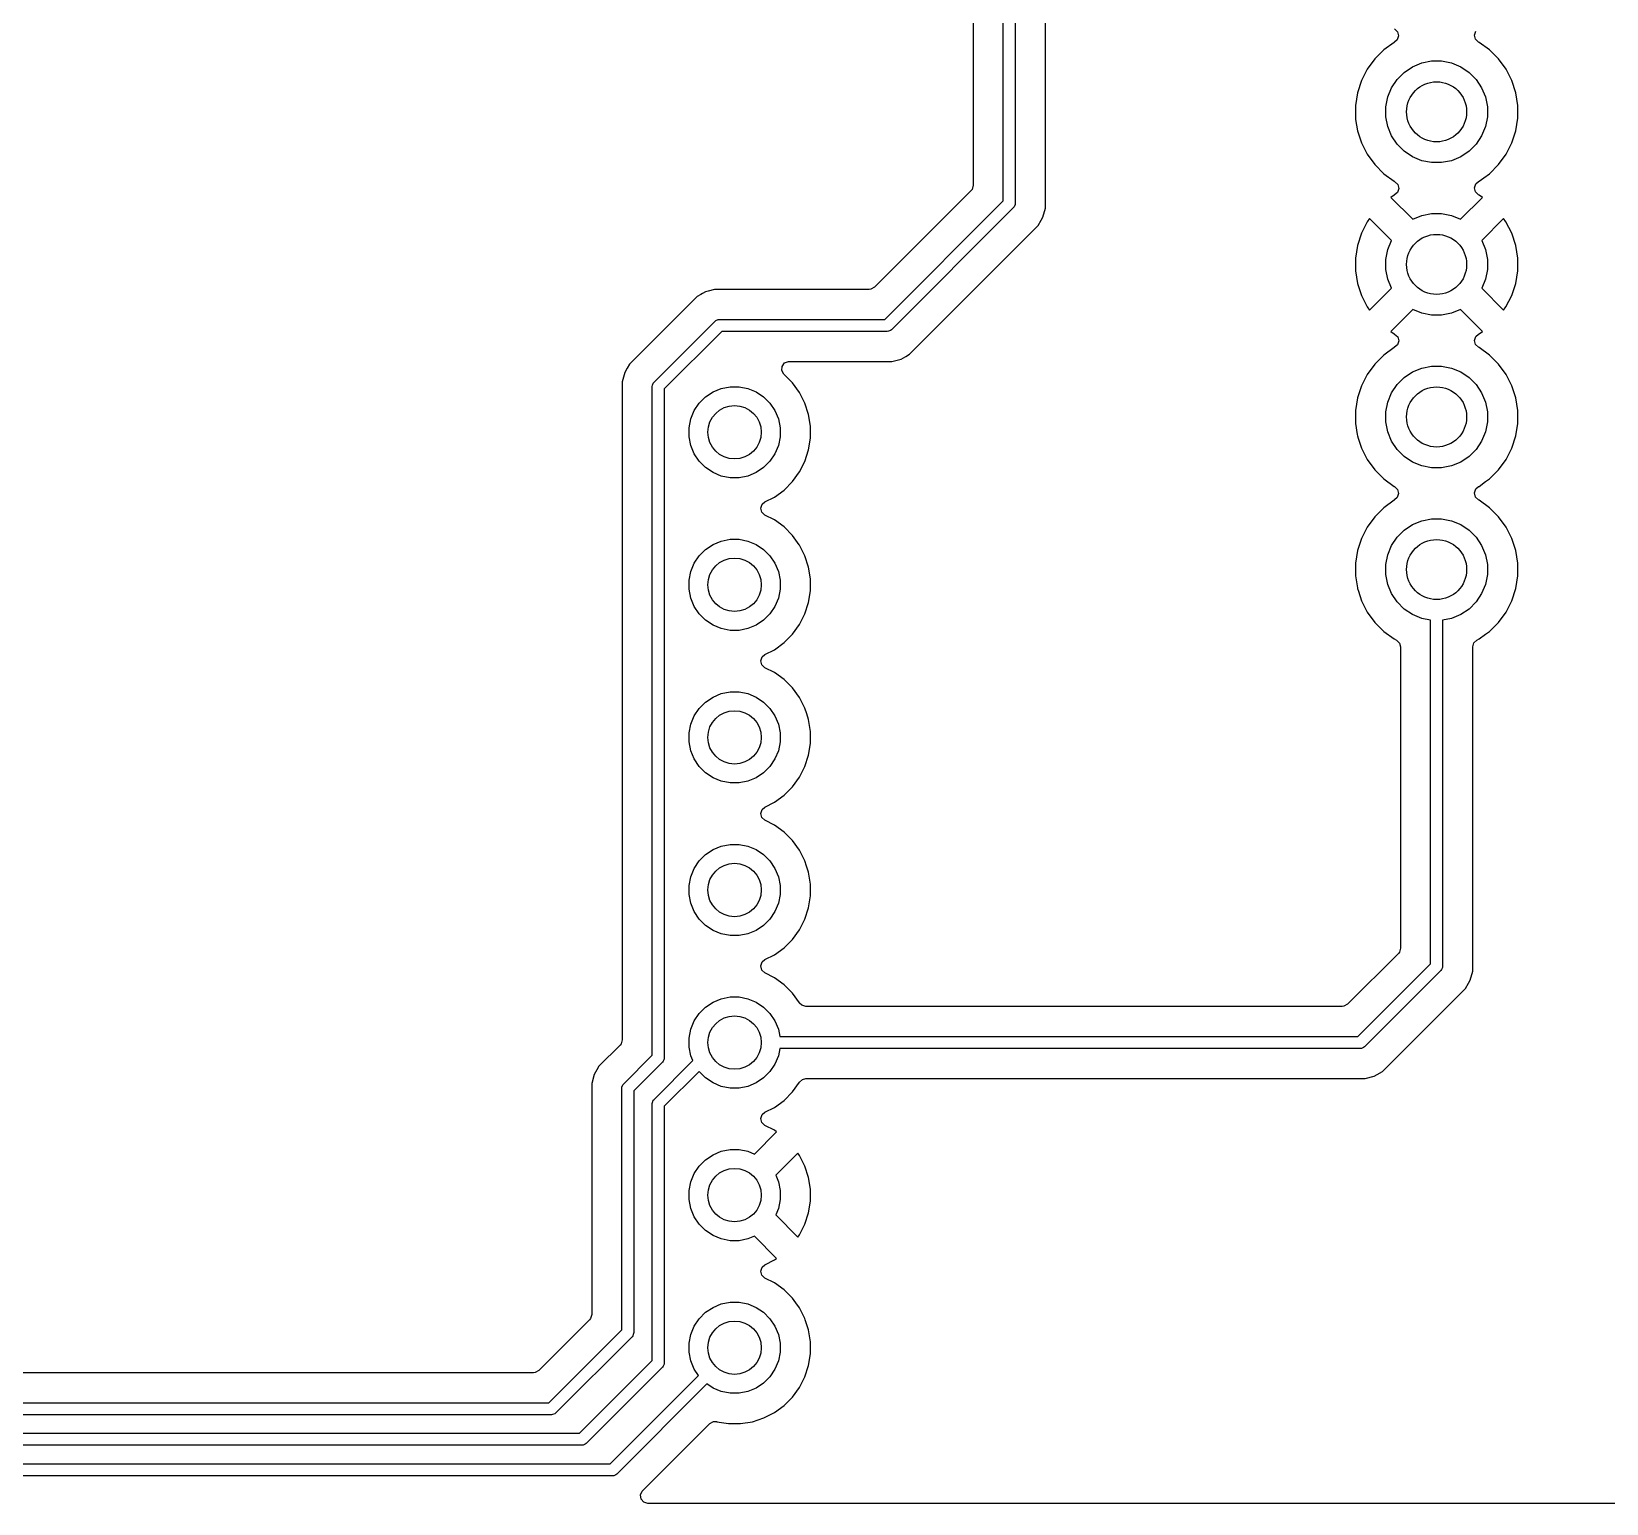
# Model space of a CAD drawing. Extents: x 82 to 229, y -139 to -91.
# Drawn here: x 137.4 to 163.61, y -139.5 to -115 of the extents above; entities that cross this region are included whole.
import ezdxf

# ---------------------------------------------------------------- set-up
doc = ezdxf.new("R2010")
doc.units = 0
doc.layers.add('BLACK', color=7, linetype='CONTINUOUS')

msp = doc.modelspace()

# ---------------------------------------------------------------- linework, layer by layer
at = {"layer": 'BLACK', "linetype": 'CONTINUOUS'}
for p, q in [((153.57, -117.814578), (153.57, -107.952)), ((153.77, -107.993422), (153.77, -117.856)), ((153.0695, -108.041059), (153.0695, -117.555903)), ((154.2705, -117.76933), (154.2705, -111.056)), ((160.082946, -114.951516), (160.133742, -114.999491)), ((160.150536, -115.067312), (160.127998, -115.133447)), ((160.133742, -114.999491), (160.150536, -115.067312)), ((161.413463, -115.056692), (161.435999, -114.990556)), ((161.430259, -115.124512), (161.413463, -115.056692)), ((159.902213, -115.30189), (159.75189, -115.452213)), ((160.074182, -115.176949), (159.902213, -115.30189)), ((160.082946, -115.172484), (160.074182, -115.176949)), ((160.127998, -115.133447), (160.082946, -115.172484)), ((161.481054, -115.172485), (161.430259, -115.124512)), ((161.489115, -115.176591), (161.481054, -115.172485)), ((161.48982, -115.176951), (161.489115, -115.176591)), ((161.661786, -115.30189), (161.48982, -115.176951)), ((161.812109, -115.452213), (161.661786, -115.30189)), ((159.75189, -115.452213), (159.626951, -115.624179)), ((160.242766, -115.674941), (160.381313, -115.582367)), ((160.381313, -115.582367), (160.535258, -115.518601)), ((160.535258, -115.518601), (160.698685, -115.486093)), ((160.698685, -115.486093), (160.865315, -115.486093)), ((160.865315, -115.486093), (161.028742, -115.518601)), ((161.028742, -115.518601), (161.182687, -115.582367)), ((161.182687, -115.582367), (161.321234, -115.674941)), ((161.937048, -115.624179), (161.812109, -115.452213)), ((159.530444, -115.813585), (159.464753, -116.01576)), ((159.626951, -115.624179), (159.530444, -115.813585)), ((160.032367, -115.931313), (160.124941, -115.792766)), ((160.124941, -115.792766), (160.242766, -115.674941)), ((161.321234, -115.674941), (161.439059, -115.792766)), ((161.439059, -115.792766), (161.531633, -115.931313)), ((161.937049, -115.624181), (161.937048, -115.624179)), ((161.937051, -115.624184), (161.937049, -115.624181)), ((162.033557, -115.813588), (161.937051, -115.624184)), ((162.099246, -116.015757), (162.033557, -115.813588)), ((159.464753, -116.01576), (159.4315, -116.225713)), ((159.936093, -116.248685), (159.968601, -116.085258)), ((159.968601, -116.085258), (160.032367, -115.931313)), ((161.531633, -115.931313), (161.595399, -116.085258)), ((161.595399, -116.085258), (161.627907, -116.248685)), ((162.1325, -116.225713), (162.099246, -116.015757)), ((159.4315, -116.225713), (159.4315, -116.438287)), ((159.936093, -116.415315), (159.936093, -116.248685)), ((161.627907, -116.248685), (161.627907, -116.415315)), ((162.1325, -116.438287), (162.1325, -116.225713)), ((159.4315, -116.438287), (159.434625, -116.458017)), ((159.434625, -116.458017), (159.464753, -116.648239)), ((159.464753, -116.648239), (159.530444, -116.850414)), ((159.968601, -116.578742), (159.936093, -116.415315)), ((160.032367, -116.732687), (159.968601, -116.578742)), ((161.595399, -116.578742), (161.531633, -116.732687)), ((161.627907, -116.415315), (161.595399, -116.578742)), ((162.033557, -116.850412), (162.099246, -116.648243)), ((162.099246, -116.648243), (162.1325, -116.438287)), ((159.530444, -116.850414), (159.626951, -117.03982)), ((160.124941, -116.871234), (160.032367, -116.732687)), ((160.242766, -116.989059), (160.124941, -116.871234)), ((161.439059, -116.871234), (161.321234, -116.989059)), ((161.531633, -116.732687), (161.439059, -116.871234)), ((161.937051, -117.039816), (162.033557, -116.850412)), ((159.626951, -117.03982), (159.75189, -117.211786)), ((160.381313, -117.081633), (160.242766, -116.989059)), ((160.535258, -117.145399), (160.381313, -117.081633)), ((160.698685, -117.177907), (160.535258, -117.145399)), ((161.028742, -117.145399), (160.865315, -117.177907)), ((161.182687, -117.081633), (161.028742, -117.145399)), ((161.321234, -116.989059), (161.182687, -117.081633)), ((161.812109, -117.211786), (161.937048, -117.03982)), ((161.937047, -117.03982), (161.937051, -117.039816)), ((161.937048, -117.03982), (161.937047, -117.03982)), ((159.75189, -117.211786), (159.902213, -117.362109)), ((159.902213, -117.362109), (160.074179, -117.487048)), ((160.865315, -117.177907), (160.698685, -117.177907)), ((161.489816, -117.487051), (161.569007, -117.429515)), ((161.569007, -117.429515), (161.661786, -117.362109)), ((161.661786, -117.362109), (161.661788, -117.362106)), ((161.661788, -117.362106), (161.661792, -117.362104)), ((161.661792, -117.362104), (161.812104, -117.211792)), ((161.812104, -117.211792), (161.812106, -117.211788)), ((161.812106, -117.211788), (161.812109, -117.211786)), ((153.033181, -117.643584), (151.425584, -119.251181)), ((153.049815, -117.622942), (153.033181, -117.643584)), ((153.0695, -117.555903), (153.049815, -117.622942)), ((160.074179, -117.487048), (160.074181, -117.487049)), ((160.074181, -117.487049), (160.074184, -117.487051)), ((160.074184, -117.487051), (160.083493, -117.491794)), ((160.083493, -117.491794), (160.13429, -117.539766)), ((160.128552, -117.673722), (160.083505, -117.71276)), ((160.151087, -117.607587), (160.128552, -117.673722)), ((160.13429, -117.539766), (160.151087, -117.607587)), ((161.412912, -117.596966), (161.435451, -117.530832)), ((161.429706, -117.664788), (161.412912, -117.596966)), ((161.4805, -117.712763), (161.429706, -117.664788)), ((161.435451, -117.530832), (161.480508, -117.491793)), ((161.480508, -117.491793), (161.489816, -117.487051)), ((151.596578, -119.788), (153.57, -117.814578)), ((153.740711, -117.926711), (151.708711, -119.958711)), ((153.753147, -117.911557), (153.740711, -117.926711)), ((153.768079, -117.875509), (153.753147, -117.911557)), ((153.77, -117.856), (153.768079, -117.875509)), ((154.229577, -118.087785), (154.270501, -117.935057)), ((154.270501, -117.769348), (154.2705, -117.76933)), ((154.270501, -117.776943), (154.270501, -117.769348)), ((154.270501, -117.935057), (154.270501, -117.776943)), ((160.07444, -117.71738), (160.020282, -117.756727)), ((160.020282, -117.756727), (160.020282, -117.756728)), ((160.020282, -117.756728), (160.384571, -118.121017)), ((160.074446, -117.717376), (160.07444, -117.71738)), ((160.083505, -117.71276), (160.074446, -117.717376)), ((161.179428, -118.121017), (161.543716, -117.756728)), ((161.489547, -117.717372), (161.4805, -117.712763)), ((161.489547, -117.717373), (161.489547, -117.717372)), ((161.543716, -117.756728), (161.489547, -117.717373)), ((154.15052, -118.224716), (154.200639, -118.137904)), ((154.200639, -118.137904), (154.229577, -118.087785)), ((159.62738, -118.164439), (159.530904, -118.353782)), ((159.666727, -118.110282), (159.62738, -118.164439)), ((159.666728, -118.110282), (159.666727, -118.110282)), ((160.031017, -118.474571), (159.666728, -118.110282)), ((160.384571, -118.121017), (160.535258, -118.058601)), ((160.535258, -118.058601), (160.698685, -118.026093)), ((160.698685, -118.026093), (160.865315, -118.026093)), ((160.865315, -118.026093), (161.028742, -118.058601)), ((161.028742, -118.058601), (161.179428, -118.121017)), ((161.897269, -118.110282), (161.532981, -118.474569)), ((161.89727, -118.110282), (161.897269, -118.110282)), ((161.936624, -118.164449), (161.89727, -118.110282)), ((162.033095, -118.353782), (161.936624, -118.164449)), ((152.128728, -120.246506), (154.038713, -118.336521)), ((154.038713, -118.336521), (154.038716, -118.33652)), ((154.038716, -118.33652), (154.15052, -118.224716)), ((159.530904, -118.353782), (159.465242, -118.555869)), ((159.968601, -118.625258), (160.031017, -118.474571)), ((161.532981, -118.474569), (161.595399, -118.625258)), ((162.098757, -118.555869), (162.033095, -118.353782)), ((159.465242, -118.555872), (159.432, -118.765753)), ((159.465242, -118.555869), (159.465242, -118.555872)), ((159.936093, -118.788685), (159.968601, -118.625258)), ((161.595399, -118.625258), (161.627907, -118.788685)), ((162.098757, -118.555872), (162.098757, -118.555869)), ((162.132, -118.765753), (162.098757, -118.555872)), ((159.432, -118.765753), (159.432, -118.978246)), ((159.432, -118.978246), (159.465242, -119.188127)), ((159.936093, -118.955315), (159.936093, -118.788685)), ((159.968601, -119.118742), (159.936093, -118.955315)), ((161.627907, -118.955315), (161.595399, -119.118742)), ((161.627907, -118.788685), (161.627907, -118.955315)), ((162.098757, -119.188127), (162.132, -118.978246)), ((162.132, -118.978246), (162.132, -118.765753)), ((151.425584, -119.251181), (151.364261, -119.284666)), ((159.465242, -119.188127), (159.465242, -119.18813)), ((159.465242, -119.18813), (159.530904, -119.390217)), ((159.666728, -119.633716), (160.031016, -119.269426)), ((160.031016, -119.269426), (159.968601, -119.118742)), ((161.595399, -119.118742), (161.532982, -119.269428)), ((161.532982, -119.269428), (161.89727, -119.633717)), ((162.033095, -119.390217), (162.098757, -119.18813)), ((162.098757, -119.18813), (162.098757, -119.188127)), ((148.475282, -119.407481), (147.347481, -120.535282)), ((148.475285, -119.407479), (148.475282, -119.407481)), ((148.536738, -119.372), (148.475285, -119.407479)), ((148.562095, -119.35736), (148.536738, -119.372)), ((148.562096, -119.357359), (148.562095, -119.35736)), ((148.612209, -119.328425), (148.562096, -119.357359)), ((148.61221, -119.328424), (148.612209, -119.328425)), ((148.657587, -119.316265), (148.61221, -119.328424)), ((148.764943, -119.287499), (148.657587, -119.316265)), ((148.923057, -119.287499), (148.764943, -119.287499)), ((148.930653, -119.287499), (148.923057, -119.287499)), ((148.930669, -119.2875), (148.930653, -119.287499)), ((151.337903, -119.2875), (148.930669, -119.2875)), ((151.364261, -119.284666), (151.337903, -119.2875)), ((159.530904, -119.390217), (159.627375, -119.57955)), ((161.936622, -119.579554), (162.033095, -119.390217)), ((148.788443, -119.804853), (148.824491, -119.789921)), ((148.824491, -119.789921), (148.844, -119.788)), ((148.844, -119.788), (151.596578, -119.788)), ((159.627375, -119.57955), (159.666728, -119.633716)), ((160.384569, -119.622981), (160.020282, -119.987269)), ((160.535258, -119.685399), (160.384569, -119.622981)), ((160.698685, -119.717907), (160.535258, -119.685399)), ((160.865315, -119.717907), (160.698685, -119.717907)), ((161.028742, -119.685399), (160.865315, -119.717907)), ((161.179428, -119.622982), (161.028742, -119.685399)), ((161.543717, -119.98727), (161.179428, -119.622982)), ((161.89727, -119.633716), (161.936622, -119.579554)), ((161.89727, -119.633717), (161.89727, -119.633716)), ((147.757289, -120.833289), (148.773289, -119.817289)), ((148.885422, -119.988), (147.928, -120.945422)), ((148.773289, -119.817289), (148.788443, -119.804853)), ((151.638, -119.988), (148.885422, -119.988)), ((151.657509, -119.986079), (151.638, -119.988)), ((151.693557, -119.971147), (151.657509, -119.986079)), ((151.708711, -119.958711), (151.693557, -119.971147)), ((160.020282, -119.987269), (160.020282, -119.98727)), ((160.020282, -119.98727), (160.074452, -120.026626)), ((160.074452, -120.026626), (160.074451, -120.026626)), ((160.074451, -120.026626), (160.083495, -120.031234)), ((160.083495, -120.031234), (160.134292, -120.079208)), ((161.435449, -120.070274), (161.480507, -120.031232)), ((161.480507, -120.031232), (161.489555, -120.026622)), ((161.489555, -120.026622), (161.543716, -119.98727)), ((161.543716, -119.98727), (161.543717, -119.98727)), ((152.006716, -120.36852), (152.11852, -120.256716)), ((152.11852, -120.256714), (152.128724, -120.246511)), ((152.11852, -120.256716), (152.11852, -120.256714)), ((152.128724, -120.246511), (152.128728, -120.246506)), ((160.074182, -120.256949), (159.902213, -120.38189)), ((160.083499, -120.252202), (160.074182, -120.256949)), ((160.12855, -120.213164), (160.083499, -120.252202)), ((160.151087, -120.147029), (160.12855, -120.213164)), ((160.134292, -120.079208), (160.151087, -120.147029)), ((161.412912, -120.136409), (161.435449, -120.070274)), ((161.429707, -120.20423), (161.412912, -120.136409)), ((161.480504, -120.252204), (161.429707, -120.20423)), ((161.489817, -120.256949), (161.480504, -120.252204)), ((161.661786, -120.38189), (161.489817, -120.256949)), ((147.34748, -120.535284), (147.311027, -120.598423)), ((147.347481, -120.535282), (147.34748, -120.535284)), ((149.884141, -120.638858), (149.889125, -120.569166)), ((149.889125, -120.569166), (149.930997, -120.513233)), ((149.930997, -120.513233), (149.996461, -120.488816)), ((149.996461, -120.488816), (150.005307, -120.4885)), ((150.005307, -120.4885), (151.551331, -120.4885)), ((151.551331, -120.4885), (151.551347, -120.488501)), ((151.551347, -120.488501), (151.558943, -120.488501)), ((151.558943, -120.488501), (151.717054, -120.488501)), ((151.717054, -120.488501), (151.717057, -120.488501)), ((151.717057, -120.488501), (151.869785, -120.447577)), ((151.869785, -120.447577), (151.946128, -120.4035)), ((151.946128, -120.4035), (152.006716, -120.36852)), ((159.75189, -120.532213), (159.626951, -120.704179)), ((159.902213, -120.38189), (159.75189, -120.532213)), ((160.535258, -120.598601), (160.698685, -120.566093)), ((160.698685, -120.566093), (160.865315, -120.566093)), ((160.865315, -120.566093), (161.028742, -120.598601)), ((161.812109, -120.532213), (161.661786, -120.38189)), ((161.937048, -120.704179), (161.812109, -120.532213)), ((147.268423, -120.672215), (147.227499, -120.824943)), ((147.227499, -120.824943), (147.227499, -120.824945)), ((147.227499, -120.824945), (147.227499, -120.993046)), ((147.311027, -120.598423), (147.268423, -120.672215)), ((147.744853, -120.848443), (147.757289, -120.833289)), ((149.917626, -120.700181), (149.884141, -120.638858)), ((149.920464, -120.703019), (149.917626, -120.700181)), ((150.060981, -120.843536), (149.920464, -120.703019)), ((150.177786, -121.004305), (150.060981, -120.843536)), ((159.626951, -120.704179), (159.530444, -120.893585)), ((160.124941, -120.872766), (160.242766, -120.754941)), ((160.242766, -120.754941), (160.381313, -120.662367)), ((160.381313, -120.662367), (160.535258, -120.598601)), ((161.028742, -120.598601), (161.182687, -120.662367)), ((161.182687, -120.662367), (161.321234, -120.754941)), ((161.321234, -120.754941), (161.439059, -120.872766)), ((161.937049, -120.704181), (161.937048, -120.704179)), ((161.937051, -120.704184), (161.937049, -120.704181)), ((162.033557, -120.893588), (161.937051, -120.704184)), ((147.227499, -120.993046), (147.2275, -120.993059)), ((147.2275, -120.993059), (147.2275, -131.779902)), ((147.728, -120.904), (147.729921, -120.884491)), ((147.728, -132.038578), (147.728, -120.904)), ((147.729921, -120.884491), (147.744853, -120.848443)), ((147.928, -120.945422), (147.928, -132.08)), ((148.508966, -121.182592), (148.614592, -121.076966)), ((148.614592, -121.076966), (148.738796, -120.993976)), ((148.738796, -120.993976), (148.876803, -120.936811)), ((148.876803, -120.936811), (149.023311, -120.907669)), ((149.023311, -120.907669), (149.172689, -120.907669)), ((149.172689, -120.907669), (149.319197, -120.936811)), ((149.319197, -120.936811), (149.457204, -120.993976)), ((149.457204, -120.993976), (149.581408, -121.076966)), ((149.581408, -121.076966), (149.687034, -121.182592)), ((150.268005, -121.181367), (150.177786, -121.004305)), ((159.464753, -121.09576), (159.4315, -121.305713)), ((159.530444, -120.893585), (159.464753, -121.09576)), ((159.968601, -121.165258), (160.032367, -121.011313)), ((160.032367, -121.011313), (160.124941, -120.872766)), ((161.439059, -120.872766), (161.531633, -121.011313)), ((161.531633, -121.011313), (161.595399, -121.165258)), ((162.099246, -121.095757), (162.033557, -120.893588)), ((162.1325, -121.305713), (162.099246, -121.095757)), ((148.368811, -121.444803), (148.425976, -121.306796)), ((148.425976, -121.306796), (148.508966, -121.182592)), ((149.687034, -121.182592), (149.770024, -121.306796)), ((149.770024, -121.306796), (149.827189, -121.444803)), ((150.268005, -121.181368), (150.268005, -121.181367)), ((150.329413, -121.370364), (150.268005, -121.181368)), ((159.4315, -121.305713), (159.4315, -121.518286)), ((159.936093, -121.328685), (159.968601, -121.165258)), ((159.936093, -121.495315), (159.936093, -121.328685)), ((161.595399, -121.165258), (161.627907, -121.328685)), ((161.627907, -121.328685), (161.627907, -121.495315)), ((162.1325, -121.518287), (162.1325, -121.305713)), ((148.339669, -121.591311), (148.368811, -121.444803)), ((148.339669, -121.740689), (148.339669, -121.591311)), ((149.827189, -121.444803), (149.856331, -121.591311)), ((149.856331, -121.591311), (149.856331, -121.740689)), ((150.3605, -121.566639), (150.329413, -121.370364)), ((150.3605, -121.765361), (150.3605, -121.566639)), ((159.4315, -121.518286), (159.461233, -121.706017)), ((159.968601, -121.658742), (159.936093, -121.495315)), ((161.627907, -121.495315), (161.595399, -121.658742)), ((162.099246, -121.728243), (162.1325, -121.518287)), ((148.368811, -121.887197), (148.339669, -121.740689)), ((148.425976, -122.025204), (148.368811, -121.887197)), ((149.827189, -121.887197), (149.770024, -122.025204)), ((149.856331, -121.740689), (149.827189, -121.887197)), ((150.329413, -121.961636), (150.3605, -121.765361)), ((159.461233, -121.706017), (159.464754, -121.728243)), ((159.464754, -121.728243), (159.476903, -121.765635)), ((159.476903, -121.765635), (159.530444, -121.930414)), ((160.032367, -121.812687), (159.968601, -121.658742)), ((160.124941, -121.951234), (160.032367, -121.812687)), ((161.531633, -121.812687), (161.439059, -121.951234)), ((161.595399, -121.658742), (161.531633, -121.812687)), ((162.033557, -121.930412), (162.099246, -121.728243)), ((148.508966, -122.149408), (148.425976, -122.025204)), ((148.614592, -122.255034), (148.508966, -122.149408)), ((149.687034, -122.149408), (149.581408, -122.255034)), ((149.770024, -122.025204), (149.687034, -122.149408)), ((150.177787, -122.327694), (150.268005, -122.150632)), ((150.268005, -122.150632), (150.329413, -121.961636)), ((159.530444, -121.930414), (159.626951, -122.11982)), ((159.626951, -122.11982), (159.75189, -122.291786)), ((160.242766, -122.069059), (160.124941, -121.951234)), ((160.381313, -122.161633), (160.242766, -122.069059)), ((161.321234, -122.069059), (161.182687, -122.161633)), ((161.439059, -121.951234), (161.321234, -122.069059)), ((161.812109, -122.291786), (161.937048, -122.11982)), ((161.937047, -122.11982), (161.937051, -122.119816)), ((161.937048, -122.11982), (161.937047, -122.11982)), ((161.937051, -122.119816), (162.033557, -121.930412)), ((148.738796, -122.338024), (148.614592, -122.255034)), ((148.876803, -122.395189), (148.738796, -122.338024)), ((149.023311, -122.424331), (148.876803, -122.395189)), ((149.319197, -122.395189), (149.172689, -122.424331)), ((149.457204, -122.338024), (149.319197, -122.395189)), ((149.581408, -122.255034), (149.457204, -122.338024)), ((150.060981, -122.488464), (150.177787, -122.327694)), ((159.75189, -122.291786), (159.902213, -122.442109)), ((160.535258, -122.225399), (160.381313, -122.161633)), ((160.698685, -122.257907), (160.535258, -122.225399)), ((160.865315, -122.257907), (160.698685, -122.257907)), ((161.028742, -122.225399), (160.865315, -122.257907)), ((161.182687, -122.161633), (161.028742, -122.225399)), ((161.661792, -122.442104), (161.812104, -122.291792)), ((161.812104, -122.291792), (161.812106, -122.291788)), ((161.812106, -122.291788), (161.812109, -122.291786)), ((149.172689, -122.424331), (149.023311, -122.424331)), ((149.759694, -122.745787), (149.920464, -122.628981)), ((149.920464, -122.628981), (150.060981, -122.488464)), ((159.902213, -122.442109), (160.074182, -122.56705)), ((160.074182, -122.56705), (160.082946, -122.571516)), ((160.082946, -122.571516), (160.133742, -122.619491)), ((160.133742, -122.619491), (160.150536, -122.687312)), ((161.413463, -122.676692), (161.435999, -122.610556)), ((161.430259, -122.744512), (161.413463, -122.676692)), ((161.435999, -122.610556), (161.481054, -122.571515)), ((161.481054, -122.571515), (161.489816, -122.567051)), ((161.489816, -122.567051), (161.59798, -122.488466)), ((161.59798, -122.488466), (161.661786, -122.442109)), ((161.661786, -122.442109), (161.661788, -122.442106)), ((161.661788, -122.442106), (161.661792, -122.442104)), ((149.535628, -122.930689), (149.558165, -122.864554)), ((149.552423, -122.99851), (149.535628, -122.930689)), ((149.558165, -122.864554), (149.603218, -122.825515)), ((149.603218, -122.825515), (149.759694, -122.745787)), ((159.902213, -122.92189), (159.75189, -123.072213)), ((160.074182, -122.796949), (159.902213, -122.92189)), ((160.082946, -122.792484), (160.074182, -122.796949)), ((160.127998, -122.753447), (160.082946, -122.792484)), ((160.150536, -122.687312), (160.127998, -122.753447)), ((161.481054, -122.792485), (161.430259, -122.744512)), ((161.489115, -122.796591), (161.481054, -122.792485)), ((161.48982, -122.796951), (161.489115, -122.796591)), ((161.661786, -122.92189), (161.48982, -122.796951)), ((161.812109, -123.072213), (161.661786, -122.92189)), ((149.603218, -123.046484), (149.552423, -122.99851)), ((149.759694, -123.126213), (149.603218, -123.046484)), ((149.920464, -123.243019), (149.759694, -123.126213)), ((159.75189, -123.072213), (159.626951, -123.244179)), ((160.242766, -123.294941), (160.381313, -123.202367)), ((160.381313, -123.202367), (160.535258, -123.138601)), ((160.535258, -123.138601), (160.698685, -123.106093)), ((160.698685, -123.106093), (160.865315, -123.106093)), ((160.865315, -123.106093), (161.028742, -123.138601)), ((161.028742, -123.138601), (161.182687, -123.202367)), ((161.182687, -123.202367), (161.321234, -123.294941)), ((161.937048, -123.244179), (161.812109, -123.072213)), ((148.876803, -123.476811), (149.023311, -123.447669)), ((149.023311, -123.447669), (149.172689, -123.447669)), ((149.172689, -123.447669), (149.319197, -123.476811)), ((150.060981, -123.383536), (149.920464, -123.243019)), ((150.173205, -123.538), (150.060981, -123.383536)), ((159.530443, -123.433588), (159.5183, -123.470961)), ((159.530444, -123.433585), (159.530443, -123.433587)), ((159.530443, -123.433587), (159.530443, -123.433588)), ((159.626951, -123.244179), (159.530444, -123.433585)), ((160.032367, -123.551313), (160.124941, -123.412766)), ((160.124941, -123.412766), (160.242766, -123.294941)), ((161.321234, -123.294941), (161.439059, -123.412766)), ((161.439059, -123.412766), (161.531633, -123.551313)), ((161.937049, -123.244181), (161.937048, -123.244179)), ((161.937051, -123.244184), (161.937049, -123.244181)), ((162.033557, -123.433588), (161.937051, -123.244184)), ((162.099246, -123.635757), (162.033557, -123.433588)), ((148.425976, -123.846796), (148.508966, -123.722592)), ((148.508966, -123.722592), (148.614592, -123.616966)), ((148.614592, -123.616966), (148.738796, -123.533976)), ((148.738796, -123.533976), (148.876803, -123.476811)), ((149.319197, -123.476811), (149.457204, -123.533976)), ((149.457204, -123.533976), (149.581408, -123.616966)), ((149.581408, -123.616966), (149.687034, -123.722592)), ((149.687034, -123.722592), (149.770024, -123.846796)), ((150.177786, -123.544305), (150.173205, -123.538)), ((150.268005, -123.721367), (150.177786, -123.544305)), ((150.268005, -123.721368), (150.268005, -123.721367)), ((150.329413, -123.910364), (150.268005, -123.721368)), ((159.464753, -123.63576), (159.4315, -123.845713)), ((159.5183, -123.470961), (159.464753, -123.63576)), ((159.936093, -123.868685), (159.968601, -123.705258)), ((159.968601, -123.705258), (160.032367, -123.551313)), ((161.531633, -123.551313), (161.595399, -123.705258)), ((161.595399, -123.705258), (161.627907, -123.868685)), ((162.1325, -123.845713), (162.099246, -123.635757)), ((148.339669, -124.131311), (148.368811, -123.984803)), ((148.368811, -123.984803), (148.425976, -123.846796)), ((149.770024, -123.846796), (149.827189, -123.984803)), ((149.827189, -123.984803), (149.856331, -124.131311)), ((150.3605, -124.106639), (150.329413, -123.910364)), ((159.4315, -123.845713), (159.4315, -124.058286)), ((159.936093, -124.035315), (159.936093, -123.868685)), ((161.627907, -123.868685), (161.627907, -124.035315)), ((162.1325, -124.058287), (162.1325, -123.845713)), ((148.339669, -124.280689), (148.339669, -124.131311)), ((149.856331, -124.131311), (149.856331, -124.280689)), ((150.3605, -124.305361), (150.3605, -124.106639)), ((159.4315, -124.058286), (159.463019, -124.257293)), ((159.968601, -124.198742), (159.936093, -124.035315)), ((160.032367, -124.352687), (159.968601, -124.198742)), ((161.595399, -124.198742), (161.531633, -124.352687)), ((161.627907, -124.035315), (161.595399, -124.198742)), ((162.099246, -124.268243), (162.1325, -124.058287)), ((148.368811, -124.427197), (148.339669, -124.280689)), ((148.425976, -124.565204), (148.368811, -124.427197)), ((149.827189, -124.427197), (149.770024, -124.565204)), ((149.856331, -124.280689), (149.827189, -124.427197)), ((150.268005, -124.690632), (150.329413, -124.501636)), ((150.329413, -124.501636), (150.3605, -124.305361)), ((159.463019, -124.257293), (159.464754, -124.268243)), ((159.464754, -124.268243), (159.479621, -124.314)), ((159.479621, -124.314), (159.530444, -124.470414)), ((159.530444, -124.470414), (159.626951, -124.65982)), ((160.124941, -124.491234), (160.032367, -124.352687)), ((160.242766, -124.609059), (160.124941, -124.491234)), ((161.439059, -124.491234), (161.321234, -124.609059)), ((161.531633, -124.352687), (161.439059, -124.491234)), ((161.937051, -124.659816), (162.033557, -124.470412)), ((162.033557, -124.470412), (162.099246, -124.268243)), ((148.508966, -124.689408), (148.425976, -124.565204)), ((148.614592, -124.795034), (148.508966, -124.689408)), ((149.687034, -124.689408), (149.581408, -124.795034)), ((149.770024, -124.565204), (149.687034, -124.689408)), ((150.177787, -124.867694), (150.268005, -124.690632)), ((159.626951, -124.65982), (159.75189, -124.831786)), ((160.381313, -124.701633), (160.242766, -124.609059)), ((160.535258, -124.765399), (160.381313, -124.701633)), ((160.682, -124.794588), (160.535258, -124.765399)), ((161.028742, -124.765399), (160.882, -124.794588)), ((161.182687, -124.701633), (161.028742, -124.765399)), ((161.321234, -124.609059), (161.182687, -124.701633)), ((161.812109, -124.831786), (161.937048, -124.65982)), ((161.937047, -124.65982), (161.937051, -124.659816)), ((161.937048, -124.65982), (161.937047, -124.65982)), ((148.738796, -124.878024), (148.614592, -124.795034)), ((148.876803, -124.935189), (148.738796, -124.878024)), ((149.023311, -124.964331), (148.876803, -124.935189)), ((149.172689, -124.964331), (149.023311, -124.964331)), ((149.319197, -124.935189), (149.172689, -124.964331)), ((149.457204, -124.878024), (149.319197, -124.935189)), ((149.581408, -124.795034), (149.457204, -124.878024)), ((149.920464, -125.168981), (150.060981, -125.028464)), ((150.060981, -125.028464), (150.177787, -124.867694)), ((159.75189, -124.831786), (159.902213, -124.982109)), ((159.902213, -124.982109), (160.074184, -125.107051)), ((160.682, -130.514578), (160.682, -124.794588)), ((160.882, -124.794588), (160.882, -130.556)), ((161.489816, -125.107051), (161.59798, -125.028466)), ((161.59798, -125.028466), (161.661786, -124.982109)), ((161.661786, -124.982109), (161.661788, -124.982106)), ((161.661788, -124.982106), (161.661792, -124.982104)), ((161.661792, -124.982104), (161.812104, -124.831792)), ((161.812104, -124.831792), (161.812106, -124.831788)), ((161.812106, -124.831788), (161.812109, -124.831786)), ((149.603218, -125.365515), (149.759694, -125.285787)), ((149.759694, -125.285787), (149.920464, -125.168981)), ((160.074184, -125.107051), (160.074184, -125.107052)), ((160.074184, -125.107052), (160.113793, -125.127233)), ((160.113793, -125.127233), (160.16459, -125.175206)), ((160.16459, -125.175206), (160.1815, -125.237718)), ((160.1815, -125.237718), (160.1815, -130.255903)), ((161.3825, -125.237718), (161.402185, -125.170679)), ((161.3825, -130.476943), (161.3825, -125.237718)), ((161.402185, -125.170679), (161.450207, -125.127233)), ((161.450207, -125.127233), (161.489815, -125.107052)), ((161.489815, -125.107052), (161.489815, -125.107051)), ((161.489815, -125.107051), (161.489816, -125.107051)), ((149.535628, -125.470689), (149.558165, -125.404554)), ((149.552423, -125.53851), (149.535628, -125.470689)), ((149.603218, -125.586484), (149.552423, -125.53851)), ((149.558165, -125.404554), (149.603218, -125.365515)), ((149.759694, -125.666213), (149.603218, -125.586484)), ((149.920464, -125.783019), (149.759694, -125.666213)), ((150.060981, -125.923536), (149.920464, -125.783019)), ((148.614592, -126.156966), (148.738796, -126.073976)), ((148.738796, -126.073976), (148.876803, -126.016811)), ((148.876803, -126.016811), (149.023311, -125.987669)), ((149.023311, -125.987669), (149.172689, -125.987669)), ((149.172689, -125.987669), (149.319197, -126.016811)), ((149.319197, -126.016811), (149.457204, -126.073976)), ((149.457204, -126.073976), (149.581408, -126.156966)), ((150.177786, -126.084305), (150.060981, -125.923536)), ((150.268005, -126.261367), (150.177786, -126.084305)), ((148.425976, -126.386796), (148.508966, -126.262592)), ((148.508966, -126.262592), (148.614592, -126.156966)), ((149.581408, -126.156966), (149.687034, -126.262592)), ((149.687034, -126.262592), (149.770024, -126.386796)), ((150.268006, -126.26137), (150.268005, -126.261367)), ((150.298709, -126.355866), (150.268006, -126.26137)), ((148.339669, -126.671311), (148.368811, -126.524803)), ((148.368811, -126.524803), (148.425976, -126.386796)), ((149.770024, -126.386796), (149.827189, -126.524803)), ((149.827189, -126.524803), (149.856331, -126.671311)), ((150.329413, -126.450364), (150.298709, -126.355866)), ((150.3605, -126.646639), (150.329413, -126.450364)), ((148.339669, -126.820689), (148.339669, -126.671311)), ((148.368811, -126.967197), (148.339669, -126.820689)), ((149.856331, -126.820689), (149.827189, -126.967197)), ((149.856331, -126.671311), (149.856331, -126.820689)), ((150.329413, -127.041636), (150.3605, -126.845361)), ((150.3605, -126.845361), (150.3605, -126.646639)), ((148.425976, -127.105204), (148.368811, -126.967197)), ((148.508966, -127.229408), (148.425976, -127.105204)), ((149.770024, -127.105204), (149.687034, -127.229408)), ((149.827189, -126.967197), (149.770024, -127.105204)), ((150.268005, -127.230632), (150.329413, -127.041636)), ((148.614592, -127.335034), (148.508966, -127.229408)), ((148.738796, -127.418024), (148.614592, -127.335034)), ((149.581408, -127.335034), (149.457204, -127.418024)), ((149.687034, -127.229408), (149.581408, -127.335034)), ((150.177787, -127.407694), (150.268005, -127.230632)), ((148.876803, -127.475189), (148.738796, -127.418024)), ((149.023311, -127.504331), (148.876803, -127.475189)), ((149.172689, -127.504331), (149.023311, -127.504331)), ((149.319197, -127.475189), (149.172689, -127.504331)), ((149.457204, -127.418024), (149.319197, -127.475189)), ((149.920464, -127.708981), (150.060981, -127.568464)), ((150.060981, -127.568464), (150.177787, -127.407694)), ((149.558165, -127.944554), (149.603218, -127.905515)), ((149.603218, -127.905515), (149.759694, -127.825787)), ((149.759694, -127.825787), (149.920464, -127.708981)), ((149.535628, -128.010689), (149.558165, -127.944554)), ((149.552423, -128.07851), (149.535628, -128.010689)), ((149.603218, -128.126484), (149.552423, -128.07851)), ((149.759694, -128.206213), (149.603218, -128.126484)), ((149.920464, -128.323019), (149.759694, -128.206213)), ((150.060981, -128.463536), (149.920464, -128.323019)), ((148.508966, -128.802592), (148.614592, -128.696966)), ((148.614592, -128.696966), (148.738796, -128.613976)), ((148.738796, -128.613976), (148.876803, -128.556811)), ((148.876803, -128.556811), (149.023311, -128.527669)), ((149.023311, -128.527669), (149.172689, -128.527669)), ((149.172689, -128.527669), (149.319197, -128.556811)), ((149.319197, -128.556811), (149.457204, -128.613976)), ((149.457204, -128.613976), (149.581408, -128.696966)), ((149.581408, -128.696966), (149.687034, -128.802592)), ((150.177786, -128.624305), (150.060981, -128.463536)), ((150.268005, -128.801367), (150.177786, -128.624305)), ((148.368811, -129.064803), (148.425976, -128.926796)), ((148.425976, -128.926796), (148.508966, -128.802592)), ((149.687034, -128.802592), (149.770024, -128.926796)), ((149.770024, -128.926796), (149.827189, -129.064803)), ((150.268006, -128.80137), (150.268005, -128.801367)), ((150.296863, -128.890185), (150.268006, -128.80137)), ((150.329413, -128.990364), (150.296863, -128.890185)), ((148.339669, -129.211311), (148.368811, -129.064803)), ((148.339669, -129.360689), (148.339669, -129.211311)), ((149.827189, -129.064803), (149.856331, -129.211311)), ((149.856331, -129.211311), (149.856331, -129.360689)), ((150.3605, -129.186639), (150.329413, -128.990364)), ((150.3605, -129.385361), (150.3605, -129.186639)), ((148.368811, -129.507197), (148.339669, -129.360689)), ((149.856331, -129.360689), (149.827189, -129.507197)), ((150.329413, -129.581636), (150.3605, -129.385361)), ((148.425976, -129.645204), (148.368811, -129.507197)), ((148.508966, -129.769408), (148.425976, -129.645204)), ((149.770024, -129.645204), (149.687034, -129.769408)), ((149.827189, -129.507197), (149.770024, -129.645204)), ((150.268005, -129.770632), (150.329413, -129.581636)), ((148.614592, -129.875034), (148.508966, -129.769408)), ((148.738796, -129.958024), (148.614592, -129.875034)), ((148.876803, -130.015189), (148.738796, -129.958024)), ((149.023311, -130.044331), (148.876803, -130.015189)), ((149.319197, -130.015189), (149.172689, -130.044331)), ((149.457204, -129.958024), (149.319197, -130.015189)), ((149.581408, -129.875034), (149.457204, -129.958024)), ((149.687034, -129.769408), (149.581408, -129.875034)), ((150.060981, -130.108464), (150.177787, -129.947694)), ((150.177787, -129.947694), (150.268005, -129.770632)), ((149.172689, -130.044331), (149.023311, -130.044331)), ((149.759694, -130.365787), (149.920464, -130.248981)), ((149.920464, -130.248981), (150.060981, -130.108464)), ((160.1815, -130.255903), (160.161815, -130.322942)), ((149.535628, -130.550689), (149.558165, -130.484554)), ((149.558165, -130.484554), (149.603218, -130.445515)), ((149.603218, -130.445515), (149.759694, -130.365787)), ((160.145181, -130.343584), (159.299584, -131.189181)), ((159.470578, -131.726), (160.682, -130.514578)), ((160.161815, -130.322942), (160.145181, -130.343584)), ((161.3825, -130.635058), (161.3825, -130.476943)), ((149.552423, -130.61851), (149.535628, -130.550689)), ((149.603218, -130.666484), (149.552423, -130.61851)), ((149.759694, -130.746213), (149.603218, -130.666484)), ((149.920464, -130.863019), (149.759694, -130.746213)), ((160.852711, -130.626711), (159.582711, -131.896711)), ((160.865147, -130.611558), (160.852711, -130.626711)), ((160.86952, -130.600999), (160.865147, -130.611558)), ((160.880079, -130.575509), (160.86952, -130.600999)), ((160.882, -130.556), (160.880079, -130.575509)), ((161.312639, -130.837904), (161.341577, -130.787785)), ((161.341577, -130.787785), (161.3825, -130.635058)), ((148.876803, -131.096811), (149.023311, -131.067669)), ((149.023311, -131.067669), (149.172689, -131.067669)), ((149.172689, -131.067669), (149.319197, -131.096811)), ((150.060981, -131.003536), (149.920464, -130.863019)), ((150.177786, -131.164305), (150.060981, -131.003536)), ((160.002728, -132.184506), (161.150713, -131.036521)), ((161.150713, -131.036521), (161.150716, -131.03652)), ((161.150716, -131.03652), (161.26252, -130.924716)), ((161.26252, -130.924716), (161.312639, -130.837904)), ((148.508966, -131.342592), (148.614592, -131.236966)), ((148.614592, -131.236966), (148.738796, -131.153976)), ((148.738796, -131.153976), (148.876803, -131.096811)), ((149.319197, -131.096811), (149.457204, -131.153976)), ((149.457204, -131.153976), (149.581408, -131.236966)), ((149.581408, -131.236966), (149.687034, -131.342592)), ((150.177789, -131.164309), (150.177786, -131.164305)), ((150.179, -131.166285), (150.177789, -131.164309)), ((150.179872, -131.167176), (150.179, -131.166285)), ((150.180651, -131.168248), (150.179872, -131.167176)), ((150.180808, -131.168133), (150.180651, -131.168248)), ((150.217691, -131.205815), (150.180808, -131.168133)), ((150.28473, -131.2255), (150.217691, -131.205815)), ((159.211903, -131.2255), (150.28473, -131.2255)), ((159.238261, -131.222666), (159.211903, -131.2255)), ((159.299584, -131.189181), (159.238261, -131.222666)), ((148.368811, -131.604803), (148.425976, -131.466796)), ((148.425976, -131.466796), (148.508966, -131.342592)), ((149.687034, -131.342592), (149.770024, -131.466796)), ((149.770024, -131.466796), (149.827189, -131.604803)), ((147.207815, -131.846941), (147.191181, -131.867583)), ((147.2275, -131.779902), (147.207815, -131.846941)), ((148.339669, -131.751311), (148.368811, -131.604803)), ((148.339669, -131.900689), (148.339669, -131.751311)), ((149.827189, -131.604803), (149.851296, -131.726)), ((149.851296, -131.726), (150.368, -131.726)), ((150.368, -131.726), (159.470578, -131.726)), ((147.191181, -131.867583), (146.839481, -132.219282)), ((147.249289, -132.517289), (147.728, -132.038578)), ((147.921231, -132.111212), (147.911147, -132.135558)), ((147.926079, -132.099509), (147.921231, -132.111212)), ((147.928, -132.08), (147.926079, -132.099509)), ((148.368811, -132.047197), (148.339669, -131.900689)), ((148.401782, -132.126795), (148.368811, -132.047197)), ((149.827189, -132.047197), (149.770024, -132.185204)), ((149.851296, -131.926), (149.827189, -132.047197)), ((159.512, -131.926), (149.851296, -131.926)), ((159.531509, -131.924079), (159.512, -131.926)), ((159.567557, -131.909147), (159.531509, -131.924079)), ((159.582711, -131.896711), (159.567557, -131.909147)), ((146.760423, -132.356215), (146.719499, -132.508943)), ((146.803882, -132.280942), (146.760423, -132.356215)), ((146.83948, -132.219284), (146.803882, -132.280942)), ((146.839481, -132.219282), (146.83948, -132.219284)), ((147.89871, -132.150711), (147.42, -132.629421)), ((147.757289, -132.771289), (148.401782, -132.126795)), ((147.911147, -132.135558), (147.89871, -132.150711)), ((148.506181, -132.30524), (147.928, -132.883422)), ((148.508966, -132.309408), (148.506181, -132.30524)), ((148.614592, -132.415034), (148.508966, -132.309408)), ((149.687034, -132.309408), (149.581408, -132.415034)), ((149.770024, -132.185204), (149.687034, -132.309408)), ((159.74379, -132.385574), (159.79464, -132.356216)), ((159.79464, -132.356216), (159.794641, -132.356215)), ((159.794641, -132.356215), (159.880716, -132.30652)), ((159.880716, -132.30652), (159.99252, -132.194716)), ((159.99252, -132.194714), (160.002724, -132.184511)), ((159.99252, -132.194716), (159.99252, -132.194714)), ((160.002724, -132.184511), (160.002728, -132.184506)), ((146.719499, -132.508943), (146.719499, -132.508945)), ((146.719499, -132.508945), (146.719499, -132.677046)), ((147.22, -132.588), (147.221921, -132.568491)), ((147.22, -136.610578), (147.22, -132.588)), ((147.221921, -132.568491), (147.236853, -132.532443)), ((147.236853, -132.532443), (147.249289, -132.517289)), ((147.42, -132.629421), (147.42, -136.652)), ((148.738796, -132.498024), (148.614592, -132.415034)), ((148.876803, -132.555189), (148.738796, -132.498024)), ((149.023311, -132.584331), (148.876803, -132.555189)), ((149.172689, -132.584331), (149.023311, -132.584331)), ((149.319197, -132.555189), (149.172689, -132.584331)), ((149.457204, -132.498024), (149.319197, -132.555189)), ((149.581408, -132.415034), (149.457204, -132.498024)), ((150.060981, -132.648464), (150.177787, -132.487694)), ((150.177787, -132.487694), (150.177789, -132.487689)), ((150.177789, -132.487689), (150.179, -132.485715)), ((150.179, -132.485715), (150.179656, -132.485121)), ((150.179656, -132.485121), (150.180651, -132.483752)), ((150.180651, -132.483752), (150.180938, -132.48396)), ((150.180938, -132.48396), (150.23081, -132.438837)), ((150.23081, -132.438837), (150.28473, -132.4265)), ((150.28473, -132.4265), (159.425331, -132.4265)), ((159.425331, -132.4265), (159.425347, -132.426501)), ((159.425347, -132.426501), (159.432943, -132.426501)), ((159.432943, -132.426501), (159.591054, -132.426501)), ((159.591054, -132.426501), (159.591057, -132.426501)), ((159.591057, -132.426501), (159.743785, -132.385577)), ((159.743785, -132.385577), (159.743787, -132.385575)), ((159.743787, -132.385575), (159.743789, -132.385575)), ((159.743789, -132.385575), (159.74379, -132.385574)), ((146.719499, -132.677046), (146.7195, -132.677059)), ((146.7195, -132.677059), (146.7195, -136.351903)), ((147.728, -132.842), (147.729921, -132.822491)), ((147.728, -137.118578), (147.728, -132.842)), ((147.729921, -132.822491), (147.744853, -132.786443)), ((147.744853, -132.786443), (147.757289, -132.771289)), ((147.928, -132.883422), (147.928, -137.16)), ((149.759694, -132.905787), (149.920464, -132.788981)), ((149.920464, -132.788981), (150.060981, -132.648464)), ((149.535077, -133.090969), (149.557615, -133.024834)), ((149.551872, -133.15879), (149.535077, -133.090969)), ((149.602668, -133.206765), (149.551872, -133.15879)), ((149.557615, -133.024834), (149.602667, -132.985796)), ((149.602667, -132.985796), (149.759694, -132.905787)), ((149.4284, -133.682044), (149.796715, -133.31373)), ((149.759432, -133.286641), (149.602668, -133.206765)), ((149.796715, -133.31373), (149.759432, -133.286641)), ((148.738796, -133.693976), (148.876803, -133.636811)), ((148.876803, -133.636811), (149.023311, -133.607669)), ((149.023311, -133.607669), (149.172689, -133.607669)), ((149.172689, -133.607669), (149.319197, -133.636811)), ((149.319197, -133.636811), (149.4284, -133.682044)), ((150.150268, -133.667283), (149.781953, -134.035597)), ((150.177358, -133.704567), (150.150268, -133.667283)), ((148.425976, -134.006796), (148.508966, -133.882592)), ((148.508966, -133.882592), (148.614592, -133.776966)), ((148.614592, -133.776966), (148.738796, -133.693976)), ((150.267542, -133.881562), (150.177358, -133.704567)), ((150.328924, -134.070476), (150.267542, -133.881562)), ((148.339669, -134.291311), (148.368811, -134.144803)), ((148.368811, -134.144803), (148.425976, -134.006796)), ((149.781953, -134.035597), (149.827189, -134.144803)), ((149.827189, -134.144803), (149.856331, -134.291311)), ((150.328924, -134.070479), (150.328924, -134.070476)), ((150.36, -134.266678), (150.328924, -134.070479)), ((148.339669, -134.440689), (148.339669, -134.291311)), ((148.368811, -134.587197), (148.339669, -134.440689)), ((149.856331, -134.440689), (149.827189, -134.587197)), ((149.856331, -134.291311), (149.856331, -134.440689)), ((150.328924, -134.66152), (150.36, -134.465321)), ((150.36, -134.465321), (150.36, -134.266678)), ((148.425976, -134.725204), (148.368811, -134.587197)), ((148.508966, -134.849408), (148.425976, -134.725204)), ((149.827189, -134.587197), (149.781954, -134.696401)), ((149.781954, -134.696401), (150.150268, -135.064715)), ((150.267542, -134.850437), (150.328924, -134.661523)), ((150.328924, -134.661523), (150.328924, -134.66152)), ((148.614592, -134.955034), (148.508966, -134.849408)), ((148.738796, -135.038024), (148.614592, -134.955034)), ((150.177362, -135.027425), (150.267542, -134.850437)), ((148.876803, -135.095189), (148.738796, -135.038024)), ((149.023311, -135.124331), (148.876803, -135.095189)), ((149.172689, -135.124331), (149.023311, -135.124331)), ((149.319197, -135.095189), (149.172689, -135.124331)), ((149.428401, -135.049954), (149.319197, -135.095189)), ((149.796715, -135.418268), (149.428401, -135.049954)), ((150.150268, -135.064715), (150.177362, -135.027425)), ((149.557614, -135.564273), (149.602669, -135.525234)), ((149.602669, -135.525234), (149.759422, -135.445364)), ((149.759422, -135.445364), (149.796715, -135.418268)), ((149.535077, -135.630408), (149.557614, -135.564273)), ((149.551872, -135.698229), (149.535077, -135.630408)), ((149.602667, -135.746203), (149.551872, -135.698229)), ((149.759694, -135.826213), (149.602667, -135.746203)), ((149.920464, -135.943019), (149.759694, -135.826213)), ((150.060981, -136.083536), (149.920464, -135.943019)), ((148.614592, -136.316966), (148.738796, -136.233976)), ((148.738796, -136.233976), (148.876803, -136.176811)), ((148.876803, -136.176811), (149.023311, -136.147669)), ((149.023311, -136.147669), (149.172689, -136.147669)), ((149.172689, -136.147669), (149.319197, -136.176811)), ((149.319197, -136.176811), (149.457204, -136.233976)), ((149.457204, -136.233976), (149.581408, -136.316966)), ((150.115706, -136.158859), (150.060981, -136.083536)), ((150.177786, -136.244305), (150.115706, -136.158859)), ((150.268005, -136.421367), (150.177786, -136.244305)), ((146.683181, -136.439584), (145.837584, -137.285181)), ((146.699815, -136.418942), (146.683181, -136.439584)), ((146.7195, -136.351903), (146.699815, -136.418942)), ((148.368811, -136.684803), (148.425976, -136.546796)), ((148.425976, -136.546796), (148.508966, -136.422592)), ((148.508966, -136.422592), (148.614592, -136.316966)), ((149.581408, -136.316966), (149.687034, -136.422592)), ((149.687034, -136.422592), (149.770024, -136.546796)), ((149.770024, -136.546796), (149.827189, -136.684803)), ((150.268006, -136.42137), (150.268005, -136.421367)), ((150.273924, -136.439584), (150.268006, -136.42137)), ((150.329413, -136.610364), (150.273924, -136.439584)), ((146.008578, -137.822), (147.22, -136.610578)), ((147.390711, -136.722711), (146.120711, -137.992711)), ((147.403147, -136.707558), (147.390711, -136.722711)), ((147.412572, -136.684803), (147.403147, -136.707558)), ((147.418079, -136.671509), (147.412572, -136.684803)), ((147.42, -136.652), (147.418079, -136.671509)), ((148.339669, -136.831311), (148.368811, -136.684803)), ((148.339669, -136.980689), (148.339669, -136.831311)), ((149.827189, -136.684803), (149.856331, -136.831311)), ((149.856331, -136.831311), (149.856331, -136.980689)), ((150.3605, -136.806639), (150.329413, -136.610364)), ((150.3605, -137.005361), (150.3605, -136.806639)), ((148.368811, -137.127197), (148.339669, -136.980689)), ((149.856331, -136.980689), (149.827189, -137.127197)), ((150.329413, -137.201636), (150.3605, -137.005361)), ((145.749903, -137.3215), (135.215614, -137.3215)), ((145.776261, -137.318666), (145.749903, -137.3215)), ((145.837584, -137.285181), (145.776261, -137.318666)), ((146.516578, -138.33), (147.728, -137.118578)), ((147.898711, -137.230711), (146.628711, -138.500711)), ((147.911147, -137.215558), (147.898711, -137.230711)), ((147.916913, -137.201636), (147.911147, -137.215558)), ((147.926079, -137.179509), (147.916913, -137.201636)), ((147.928, -137.16), (147.926079, -137.179509)), ((148.425976, -137.265204), (148.368811, -137.127197)), ((148.494628, -137.367949), (148.425976, -137.265204)), ((149.770024, -137.265204), (149.687034, -137.389408)), ((149.827189, -137.127197), (149.770024, -137.265204)), ((150.268005, -137.390632), (150.329413, -137.201636)), ((147.024578, -138.838), (148.494628, -137.367949)), ((148.63605, -137.509371), (147.136711, -139.008711)), ((148.738796, -137.578024), (148.63605, -137.509371)), ((148.876803, -137.635189), (148.738796, -137.578024)), ((149.457204, -137.578024), (149.319197, -137.635189)), ((149.581408, -137.495034), (149.457204, -137.578024)), ((149.687034, -137.389408), (149.581408, -137.495034)), ((150.060981, -137.728464), (150.177787, -137.567694)), ((150.177787, -137.567694), (150.268005, -137.390632)), ((134.915422, -137.822), (146.008578, -137.822)), ((149.023311, -137.664331), (148.876803, -137.635189)), ((149.172689, -137.664331), (149.023311, -137.664331)), ((149.319197, -137.635189), (149.172689, -137.664331)), ((149.759694, -137.985787), (149.920464, -137.868981)), ((149.920464, -137.868981), (150.060981, -137.728464)), ((146.05, -138.022), (134.874, -138.022)), ((146.069509, -138.020079), (146.05, -138.022)), ((146.105557, -138.005147), (146.069509, -138.020079)), ((146.120711, -137.992711), (146.105557, -138.005147)), ((148.683473, -138.16976), (148.744794, -138.136277)), ((148.744794, -138.136277), (148.797521, -138.136841)), ((148.797521, -138.136841), (148.797552, -138.136651)), ((148.797552, -138.136651), (148.798843, -138.136855)), ((148.798843, -138.136855), (148.800099, -138.136869)), ((148.800099, -138.136869), (148.802352, -138.137409)), ((148.802352, -138.137409), (148.802364, -138.137413)), ((148.802364, -138.137413), (148.998639, -138.1685)), ((149.197361, -138.1685), (149.393636, -138.137413)), ((149.393636, -138.137413), (149.582632, -138.076005)), ((149.582632, -138.076005), (149.759694, -137.985787)), ((131.613422, -138.33), (146.516578, -138.33)), ((147.996001, -138.857233), (148.683473, -138.16976)), ((148.998639, -138.1685), (148.99864, -138.1685)), ((148.99864, -138.1685), (149.19736, -138.1685)), ((149.19736, -138.1685), (149.197361, -138.1685)), ((146.558, -138.53), (131.572, -138.53)), ((146.577509, -138.528079), (146.558, -138.53)), ((146.613557, -138.513147), (146.577509, -138.528079)), ((146.628711, -138.500711), (146.613557, -138.513147)), ((126.025422, -138.838), (147.024578, -138.838)), ((147.565415, -139.287819), (147.996001, -138.857233)), ((147.066, -139.038), (125.984, -139.038)), ((147.085509, -139.036079), (147.066, -139.038)), ((147.121557, -139.021147), (147.085509, -139.036079)), ((147.136711, -139.008711), (147.121557, -139.021147)), ((147.530358, -139.357853), (147.559383, -139.294297)), ((147.540302, -139.427011), (147.530358, -139.357853)), ((147.586057, -139.479815), (147.540302, -139.427011)), ((147.559383, -139.294297), (147.565415, -139.287819)), ((147.653096, -139.4995), (147.586057, -139.479815)), ((229.3755, -139.4995), (147.653096, -139.4995))]:
    msp.add_line(p, q, dxfattribs=at)
at = {"layer": 'BLACK'}
for centre, radius in [((160.782, -116.332), 0.5), ((160.782, -118.872), 0.5), ((160.782, -121.412), 0.5), ((149.098, -121.666), 0.4445), ((160.782, -123.952), 0.5), ((149.098, -124.206), 0.4445), ((149.098, -126.746), 0.4445), ((149.098, -129.286), 0.4445), ((149.098, -131.826), 0.4445), ((149.098, -134.366), 0.4445), ((149.098, -136.906), 0.4445)]:
    msp.add_circle(centre, radius, dxfattribs=at)

doc.saveas('drawing.dxf')
